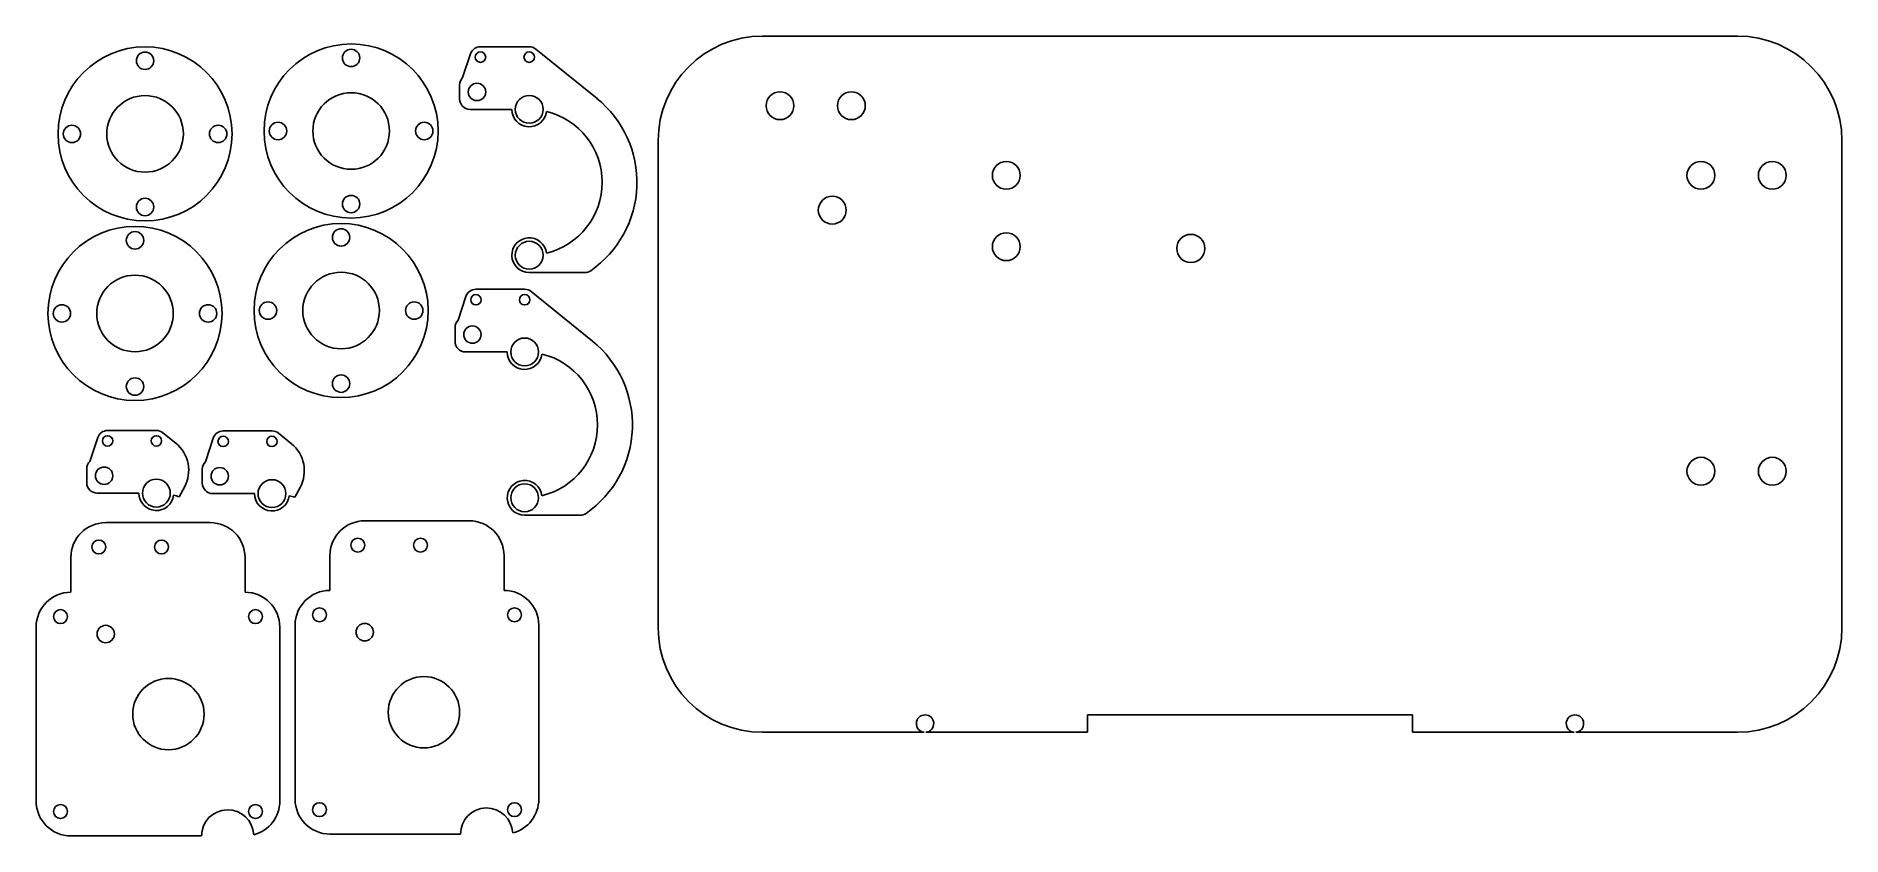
# Model space of a CAD drawing. Header units: millimetres. Extents: x -22 to 497, y -190 to 40.
import ezdxf

# ---------------------------------------------------------------- set-up
doc = ezdxf.new("R2010")
doc.units = ezdxf.units.MM

msp = doc.modelspace()

# ---------------------------------------------------------------- linework, layer by layer
at = {"color": 7, "linetype": 'Continuous'}
for p, q in [((119.52, 37.13), (105.52, 37.13)), ((138.99, 22.24), (121.41, 36.46)), ((466.55, 40.17), (186.55, 40.17)), ((102.68, 35.08), (100.4, 28.25)), ((99.52, 26.13), (99.52, 22.13)), ((102.52, 19.13), (114.52, 19.13)), ((156.55, 10.17), (156.55, -129.83)), ((496.55, -129.83), (496.55, 10.17)), ((119.52, -27.77), (135.48, -27.77)), ((101.36, -34.62), (99.09, -41.45)), ((118.21, -32.57), (104.21, -32.57)), ((137.67, -47.45), (120.1, -33.23)), ((98.21, -43.57), (98.21, -47.57)), ((101.21, -50.57), (113.21, -50.57)), ((-4.42, -75.18), (-6.7, -82.01)), ((12.43, -73.13), (-1.57, -73.13)), ((18.01, -76.79), (14.31, -73.8)), ((28.78, -75.31), (26.51, -82.14)), ((45.63, -73.26), (31.63, -73.26)), ((51.21, -76.92), (47.52, -73.92)), ((-7.57, -84.13), (-7.57, -88.13)), ((25.63, -84.26), (25.63, -88.26)), ((-4.57, -91.13), (7.43, -91.13)), ((18.95, -92.17), (20.49, -89.38)), ((28.63, -91.26), (40.63, -91.26)), ((52.16, -92.3), (53.69, -89.51)), ((118.21, -97.47), (134.16, -97.47)), ((27.89, -99.6), (-2.11, -99.6)), ((102.28, -99.07), (72.28, -99.07)), ((-12.11, -109.6), (-12.11, -119.6)), ((37.89, -119.6), (37.89, -109.6)), ((62.28, -109.07), (62.28, -119.07)), ((112.28, -119.07), (112.28, -109.07)), ((-22.11, -129.6), (-22.11, -179.6)), ((47.89, -179.6), (47.89, -129.6)), ((52.28, -129.07), (52.28, -179.07)), ((122.28, -179.07), (122.28, -129.07)), ((279.88, -159.83), (279.88, -154.83)), ((279.88, -154.83), (373.21, -154.83)), ((373.21, -154.83), (373.21, -159.83)), ((186.55, -159.83), (232.99, -159.83)), ((233.44, -159.83), (279.88, -159.83)), ((373.21, -159.83), (419.65, -159.83)), ((420.1, -159.83), (466.55, -159.83)), ((-12.11, -189.6), (25.39, -189.6)), ((62.28, -189.07), (99.78, -189.07))]:
    msp.add_line(p, q, dxfattribs=at)
for centre, radius in [((9.18, 12.08), 25), ((68.37, 12.91), 25), ((68.37, 33.91), 2.5), ((9.18, 33.08), 2.5), ((105.52, 34.13), 1.5), ((119.52, 34.13), 1.5), ((104.52, 24.13), 2.5), ((9.18, 12.08), 11), ((68.37, 12.91), 11), ((119.52, 19.13), 4), ((191.55, 20.17), 4), ((212.05, 20.17), 4), ((-11.82, 12.08), 2.5), ((30.18, 12.08), 2.5), ((47.37, 12.91), 2.5), ((89.37, 12.91), 2.5), ((256.55, 0.17), 4), ((456.05, 0.17), 4), ((476.55, 0.17), 4), ((9.18, -8.92), 2.5), ((68.37, -8.09), 2.5), ((206.55, -9.83), 4), ((6.3, -39.5), 25), ((65.49, -38.67), 25), ((65.49, -17.67), 2.5), ((6.3, -18.5), 2.5), ((119.52, -22.77), 4), ((256.55, -20.33), 4), ((309.55, -20.83), 4.05), ((6.3, -39.5), 11), ((65.49, -38.67), 11), ((44.49, -38.67), 2.5), ((86.49, -38.67), 2.5), ((104.21, -35.57), 1.5), ((118.21, -35.57), 1.5), ((-14.7, -39.5), 2.5), ((27.3, -39.5), 2.5), ((103.21, -45.57), 2.5), ((118.21, -50.57), 4), ((6.3, -60.5), 2.5), ((65.49, -59.67), 2.5), ((-1.57, -76.13), 1.5), ((12.43, -76.13), 1.5), ((31.63, -76.26), 1.5), ((45.63, -76.26), 1.5), ((456.05, -84.83), 4), ((476.55, -84.83), 4), ((-2.57, -86.13), 2.5), ((12.43, -91.13), 4), ((30.63, -86.26), 2.5), ((45.63, -91.26), 4), ((118.21, -92.47), 4), ((-4.11, -106.6), 2), ((13.89, -106.6), 2), ((70.28, -106.07), 2), ((88.28, -106.07), 2), ((59.28, -126.07), 2), ((115.28, -126.07), 2), ((-15.11, -126.6), 2), ((-2.11, -131.6), 2.5), ((40.89, -126.6), 2), ((72.28, -131.07), 2.5), ((15.89, -154.6), 10.25), ((89.28, -154.07), 10.25), ((-15.11, -182.6), 2), ((40.89, -182.6), 2), ((59.28, -182.07), 2), ((115.28, -182.07), 2)]:
    msp.add_circle(centre, radius, dxfattribs=at)
for centre, radius, start, end in [((105.52, 34.13), 3, 90, 161.569), ((119.52, 34.13), 3, 51.0294, 90), ((186.55, 10.17), 30, 90, 180), ((466.55, 10.17), 30, 0, 90), ((102.52, 26.13), 3, 135, 180), ((102.52, 22.13), 3, 180, 270), ((119.52, -1.82), 30.95, 304.804, 51.0294), ((119.52, 19.13), 5, 180, 353.1465), ((119.52, -1.82), 20.95, 283.7071, 76.2929), ((119.52, -22.77), 5, 6.8535, 270), ((135.48, -24.77), 3, 270, 304.804), ((104.21, -35.57), 3, 90, 161.569), ((118.21, -35.57), 3, 51.0294, 90), ((101.21, -43.57), 3, 135, 180), ((101.21, -47.57), 3, 180, 270), ((118.21, -50.57), 5, 180, 353.1465), ((118.21, -71.52), 20.95, 283.7071, 76.2929), ((118.21, -71.52), 30.95, 304.804, 51.0294), ((-1.57, -76.13), 3, 90, 161.569), ((12.43, -76.13), 3, 51.0294, 90), ((11.72, -84.56), 10, 331.2199, 51.0294), ((31.63, -76.26), 3, 90, 161.569), ((45.63, -76.26), 3, 51.0294, 90), ((44.93, -84.69), 10, 331.2199, 51.0294), ((-4.57, -84.13), 3, 135, 180), ((28.63, -84.26), 3, 135, 180), ((-4.57, -88.13), 3, 180, 270), ((118.21, -92.47), 5, 6.8535, 270), ((12.43, -91.13), 5, 180, 353.1465), ((12.43, -112.08), 20.95, 71.8493, 76.2929), ((28.63, -88.26), 3, 180, 270), ((45.63, -91.26), 5, 180, 353.1465), ((45.63, -112.21), 20.95, 71.8493, 76.2929), ((134.16, -94.47), 3, 270, 304.804), ((-2.11, -109.6), 10, 90, 180), ((27.89, -109.6), 10, 0, 90), ((72.28, -109.07), 10, 90, 180), ((102.28, -109.07), 10, 0, 90), ((62.28, -129.07), 10, 90, 180), ((112.28, -129.07), 10, 0, 90), ((-12.11, -129.6), 10, 90, 180), ((37.89, -129.6), 10, 0, 90), ((186.55, -129.83), 30, 180, 270), ((466.55, -129.83), 30, 270, 0), ((233.21, -157.34), 2.5, 275.1264, 264.8736), ((419.88, -157.34), 2.5, 275.1264, 264.8736), ((-12.11, -179.6), 10, 180, 270), ((37.89, -179.6), 10, 284.4381, 0), ((62.28, -179.07), 10, 180, 270), ((112.28, -179.07), 10, 284.4381, 0), ((32.89, -189.6), 7.5, 2.4134, 180), ((107.28, -189.07), 7.5, 2.4134, 180)]:
    msp.add_arc(centre, radius, start, end, dxfattribs=at)

doc.saveas('drawing.dxf')
